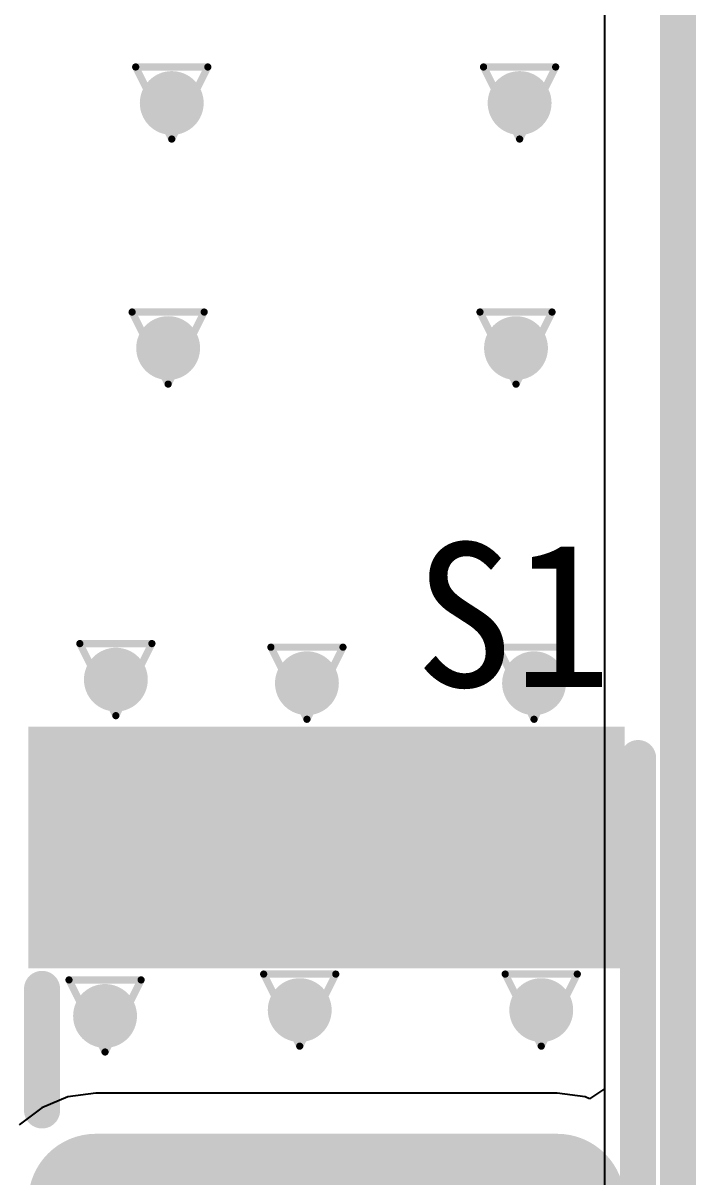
# Model space of a CAD drawing. Extents: x 75 to 173, y 40 to 188.
# Drawn here: x 150.09 to 154.83, y 136.05 to 144.19 of the extents above; entities that cross this region are included whole.
import ezdxf

# ---------------------------------------------------------------- set-up
doc = ezdxf.new("R2010")
doc.units = 0
doc.header["$MEASUREMENT"] = 0
doc.layers.get('0').update_dxf_attribs({"linetype": 'CONTINUOUS'})
for name, color, linetype in [('BottomLayer', 5, 'CONTINUOUS'), ('BOTTOMPASTE', 16, 'CONTINUOUS'), ('BOTTOMSOLDER', 6, 'CONTINUOUS'), ('DRILLDRAWING', 1, 'CONTINUOUS'), ('KEEPOUTLAYER', 6, 'CONTINUOUS'), ('MULTILAYER', 9, 'CONTINUOUS'), ('TopLayer', 1, 'CONTINUOUS'), ('TOPOVERLAY', 2, 'CONTINUOUS'), ('TOPPASTE', 8, 'CONTINUOUS'), ('TOPSOLDER', 216, 'CONTINUOUS'), ('ViaHoleLayer', 16, 'CONTINUOUS')]:
    doc.layers.add(name, color=color, linetype=linetype)

# ---------------------------------------------------------------- blocks, each defined once
blk = doc.blocks.new('SMA_KDL_5_44')
at = {"layer": 'BottomLayer'}
for points in [[(3.996, 3.492), (-0.004, 3.492), (3.996, 1.992), (-0.004, 1.992)], [(3.996, -2.119), (-0.004, -2.119), (3.996, -3.619), (-0.004, -3.619)]]:
    blk.add_solid(points, dxfattribs=at)
at = {"layer": 'BOTTOMPASTE'}
for points in [[(3.996, 3.492), (-0.004, 3.492), (3.996, 1.992), (-0.004, 1.992)], [(3.996, -2.119), (-0.004, -2.119), (3.996, -3.619), (-0.004, -3.619)]]:
    blk.add_solid(points, dxfattribs=at)
at = {"layer": 'BOTTOMSOLDER'}
for points in [[(4.0976, 3.5936), (-0.1056, 3.5936), (4.0976, 1.8904), (-0.1056, 1.8904)], [(4.0976, -2.0174), (-0.1056, -2.0174), (4.0976, -3.7206), (-0.1056, -3.7206)]]:
    blk.add_solid(points, dxfattribs=at)
at = {"layer": 'TopLayer', "const_width": 0.375}
for points in [[(0.1835, 3.117, 1), (0.5585, 3.117, 1)], [(3.4335, 3.117, 1), (3.8085, 3.117, 1)], [(0.1835, 2.367, 1), (0.5585, 2.367, 1)], [(3.4335, 2.367, 1), (3.8085, 2.367, 1)], [(0.1835, 0.375, 1), (0.5585, 0.375, 1)], [(3.4335, 0.375, 1), (3.8085, 0.375, 1)], [(0.1835, -0.375, 1), (0.5585, -0.375, 1)], [(3.4335, -0.375, 1), (3.8085, -0.375, 1)], [(0.1835, -2.494, 1), (0.5585, -2.494, 1)], [(3.4335, -2.494, 1), (3.8085, -2.494, 1)], [(0.1835, -3.244, 1), (0.5585, -3.244, 1)], [(3.4335, -3.244, 1), (3.8085, -3.244, 1)]]:
    blk.add_lwpolyline(points, format="xyb", close=True, dxfattribs=at)
at = {"layer": 'TopLayer'}
for points in [[(3.621, 3.492), (0.371, 3.492), (3.621, 1.992), (0.371, 1.992)], [(3.996, 3.117), (-0.004, 3.117), (3.996, 2.367), (-0.004, 2.367)], [(3.621, 0.75), (0.371, 0.75), (3.621, -0.75), (0.371, -0.75)], [(3.996, 0.375), (-0.004, 0.375), (3.996, -0.375), (-0.004, -0.375)], [(3.621, -2.119), (0.371, -2.119), (3.621, -3.619), (0.371, -3.619)], [(3.996, -2.494), (-0.004, -2.494), (3.996, -3.244), (-0.004, -3.244)]]:
    blk.add_solid(points, dxfattribs=at)
at = {"layer": 'TOPOVERLAY', "const_width": 0.254}
for points in [[(-0.2, 3.5), (-0.2, -3.5)], [(4, 1.746), (4, 1.016)], [(4, -1.016), (4, -1.873)]]:
    blk.add_lwpolyline(points, dxfattribs=at)
at = {"layer": 'TOPOVERLAY', "const_width": 0.127}
for points in [[(-0.2635, 3.5, 1), (-0.1365, 3.5, 1)], [(3.9365, 1.746, 1), (4.0635, 1.746, 1)], [(3.9365, 1.016, 1), (4.0635, 1.016, 1)], [(3.9365, -1.016, 1), (4.0635, -1.016, 1)], [(3.9365, -1.873, 1), (4.0635, -1.873, 1)], [(-0.2635, -3.5, 1), (-0.1365, -3.5, 1)]]:
    blk.add_lwpolyline(points, format="xyb", close=True, dxfattribs=at)
at = {"layer": 'TOPPASTE', "const_width": 0.375}
for points in [[(0.1835, 3.117, 1), (0.5585, 3.117, 1)], [(3.4335, 3.117, 1), (3.8085, 3.117, 1)], [(0.1835, 2.367, 1), (0.5585, 2.367, 1)], [(3.4335, 2.367, 1), (3.8085, 2.367, 1)], [(0.1835, 0.375, 1), (0.5585, 0.375, 1)], [(3.4335, 0.375, 1), (3.8085, 0.375, 1)], [(0.1835, -0.375, 1), (0.5585, -0.375, 1)], [(3.4335, -0.375, 1), (3.8085, -0.375, 1)], [(0.1835, -2.494, 1), (0.5585, -2.494, 1)], [(3.4335, -2.494, 1), (3.8085, -2.494, 1)], [(0.1835, -3.244, 1), (0.5585, -3.244, 1)], [(3.4335, -3.244, 1), (3.8085, -3.244, 1)]]:
    blk.add_lwpolyline(points, format="xyb", close=True, dxfattribs=at)
at = {"layer": 'TOPPASTE'}
for points in [[(3.621, 3.492), (0.371, 3.492), (3.621, 1.992), (0.371, 1.992)], [(3.996, 3.117), (-0.004, 3.117), (3.996, 2.367), (-0.004, 2.367)], [(3.621, 0.75), (0.371, 0.75), (3.621, -0.75), (0.371, -0.75)], [(3.996, 0.375), (-0.004, 0.375), (3.996, -0.375), (-0.004, -0.375)], [(3.621, -2.119), (0.371, -2.119), (3.621, -3.619), (0.371, -3.619)], [(3.996, -2.494), (-0.004, -2.494), (3.996, -3.244), (-0.004, -3.244)]]:
    blk.add_solid(points, dxfattribs=at)
at = {"layer": 'TOPSOLDER', "const_width": 0.4766}
for points in [[(0.1327, 3.117, 1), (0.6093, 3.117, 1)], [(3.3827, 3.117, 1), (3.8593, 3.117, 1)], [(0.1327, 2.367, 1), (0.6093, 2.367, 1)], [(3.3827, 2.367, 1), (3.8593, 2.367, 1)], [(0.1327, 0.375, 1), (0.6093, 0.375, 1)], [(3.3827, 0.375, 1), (3.8593, 0.375, 1)], [(0.1327, -0.375, 1), (0.6093, -0.375, 1)], [(3.3827, -0.375, 1), (3.8593, -0.375, 1)], [(0.1327, -2.494, 1), (0.6093, -2.494, 1)], [(3.3827, -2.494, 1), (3.8593, -2.494, 1)], [(0.1327, -3.244, 1), (0.6093, -3.244, 1)], [(3.3827, -3.244, 1), (3.8593, -3.244, 1)]]:
    blk.add_lwpolyline(points, format="xyb", close=True, dxfattribs=at)
at = {"layer": 'TOPSOLDER'}
for points in [[(3.621, 3.5936), (0.371, 3.5936), (3.621, 1.8904), (0.371, 1.8904)], [(4.0976, 3.117), (-0.1056, 3.117), (4.0976, 2.367), (-0.1056, 2.367)], [(3.621, 0.8516), (0.371, 0.8516), (3.621, -0.8516), (0.371, -0.8516)], [(4.0976, 0.375), (-0.1056, 0.375), (4.0976, -0.375), (-0.1056, -0.375)], [(3.621, -2.0174), (0.371, -2.0174), (3.621, -3.7206), (0.371, -3.7206)], [(4.0976, -2.494), (-0.1056, -2.494), (4.0976, -3.244), (-0.1056, -3.244)]]:
    blk.add_solid(points, dxfattribs=at)

msp = doc.modelspace()

# ---------------------------------------------------------------- linework, layer by layer
at = {"layer": 'BottomLayer'}
msp.add_line((154.1849, 166.44039), (154.18492, 128.62894), dxfattribs=at)
at = {"layer": 'BottomLayer', "const_width": 0.225}
for points in [[(151.02406, 143.62302, 1), (151.24905, 143.62302, 1)], [(153.47516, 143.62302, 1), (153.70015, 143.62302, 1)], [(150.99866, 141.89582, 1), (151.22365, 141.89582, 1)], [(153.44976, 141.89582, 1), (153.67475, 141.89582, 1)], [(150.63036, 139.55902, 1), (150.85535, 139.55902, 1)], [(151.97656, 139.53362, 1), (152.20155, 139.53362, 1)], [(153.57676, 139.53362, 1), (153.80175, 139.53362, 1)], [(151.92576, 137.22967, 1), (152.15075, 137.22967, 1)], [(153.62756, 137.22967, 1), (153.85255, 137.22967, 1)], [(150.55416, 137.18848, 1), (150.77915, 137.18848, 1)]]:
    msp.add_lwpolyline(points, format="xyb", close=True, dxfattribs=at)
at = {"layer": 'DRILLDRAWING', "const_width": 0.0508}
for points in [[(150.88256, 143.87702), (151.39056, 143.87702)], [(150.88256, 143.87702), (151.13656, 143.36902)], [(151.13656, 143.36902), (151.39056, 143.87702)], [(153.33366, 143.87702), (153.84166, 143.87702)], [(153.33366, 143.87702), (153.58766, 143.36902)], [(153.58766, 143.36902), (153.84166, 143.87702)], [(150.85716, 142.14982), (151.36516, 142.14982)], [(150.85716, 142.14982), (151.11116, 141.64182)], [(151.11116, 141.64182), (151.36516, 142.14982)], [(153.30826, 142.14982), (153.81626, 142.14982)], [(153.30826, 142.14982), (153.56226, 141.64182)], [(153.56226, 141.64182), (153.81626, 142.14982)], [(150.48886, 139.81302), (150.99686, 139.81302)], [(150.48886, 139.81302), (150.74286, 139.30502)], [(150.74286, 139.30502), (150.99686, 139.81302)], [(151.83506, 139.78762), (152.34306, 139.78762)], [(151.83506, 139.78762), (152.08906, 139.27962)], [(152.08906, 139.27962), (152.34306, 139.78762)], [(153.43526, 139.78762), (153.94326, 139.78762)], [(153.43526, 139.78762), (153.68926, 139.27962)], [(153.68926, 139.27962), (153.94326, 139.78762)], [(150.41266, 137.44248), (150.92066, 137.44248)], [(150.41266, 137.44248), (150.66666, 136.93448)], [(150.66666, 136.93448), (150.92066, 137.44248)], [(151.78426, 137.48367), (152.29226, 137.48367)], [(151.78426, 137.48367), (152.03826, 136.97567)], [(152.03826, 136.97567), (152.29226, 137.48367)], [(153.48606, 137.48367), (153.99406, 137.48367)], [(153.48606, 137.48367), (153.74006, 136.97567)], [(153.74006, 136.97567), (153.99406, 137.48367)]]:
    msp.add_lwpolyline(points, dxfattribs=at)
at = {"layer": 'DRILLDRAWING', "const_width": 0.0254}
for points in [[(150.86986, 143.87702, 1), (150.89526, 143.87702, 1)], [(150.86986, 143.87702, 1), (150.89526, 143.87702, 1)], [(151.37786, 143.87702, 1), (151.40326, 143.87702, 1)], [(151.37786, 143.87702, 1), (151.40326, 143.87702, 1)], [(153.32096, 143.87702, 1), (153.34636, 143.87702, 1)], [(153.32096, 143.87702, 1), (153.34636, 143.87702, 1)], [(153.82896, 143.87702, 1), (153.85436, 143.87702, 1)], [(153.82896, 143.87702, 1), (153.85436, 143.87702, 1)], [(151.12386, 143.36902, 1), (151.14926, 143.36902, 1)], [(151.12386, 143.36902, 1), (151.14926, 143.36902, 1)], [(153.57496, 143.36902, 1), (153.60036, 143.36902, 1)], [(153.57496, 143.36902, 1), (153.60036, 143.36902, 1)], [(150.84446, 142.14982, 1), (150.86986, 142.14982, 1)], [(150.84446, 142.14982, 1), (150.86986, 142.14982, 1)], [(151.35246, 142.14982, 1), (151.37786, 142.14982, 1)], [(151.35246, 142.14982, 1), (151.37786, 142.14982, 1)], [(153.29556, 142.14982, 1), (153.32096, 142.14982, 1)], [(153.29556, 142.14982, 1), (153.32096, 142.14982, 1)], [(153.80356, 142.14982, 1), (153.82896, 142.14982, 1)], [(153.80356, 142.14982, 1), (153.82896, 142.14982, 1)], [(151.09846, 141.64182, 1), (151.12386, 141.64182, 1)], [(151.09846, 141.64182, 1), (151.12386, 141.64182, 1)], [(153.54956, 141.64182, 1), (153.57496, 141.64182, 1)], [(153.54956, 141.64182, 1), (153.57496, 141.64182, 1)], [(150.47616, 139.81302, 1), (150.50156, 139.81302, 1)], [(150.47616, 139.81302, 1), (150.50156, 139.81302, 1)], [(150.98416, 139.81302, 1), (151.00956, 139.81302, 1)], [(150.98416, 139.81302, 1), (151.00956, 139.81302, 1)], [(151.82236, 139.78762, 1), (151.84776, 139.78762, 1)], [(151.82236, 139.78762, 1), (151.84776, 139.78762, 1)], [(152.33036, 139.78762, 1), (152.35576, 139.78762, 1)], [(152.33036, 139.78762, 1), (152.35576, 139.78762, 1)], [(153.42256, 139.78762, 1), (153.44796, 139.78762, 1)], [(153.42256, 139.78762, 1), (153.44796, 139.78762, 1)], [(153.93056, 139.78762, 1), (153.95596, 139.78762, 1)], [(153.93056, 139.78762, 1), (153.95596, 139.78762, 1)], [(150.73016, 139.30502, 1), (150.75556, 139.30502, 1)], [(150.73016, 139.30502, 1), (150.75556, 139.30502, 1)], [(152.07636, 139.27962, 1), (152.10176, 139.27962, 1)], [(152.07636, 139.27962, 1), (152.10176, 139.27962, 1)], [(153.67656, 139.27962, 1), (153.70196, 139.27962, 1)], [(153.67656, 139.27962, 1), (153.70196, 139.27962, 1)], [(150.39996, 137.44248, 1), (150.42536, 137.44248, 1)], [(150.39996, 137.44248, 1), (150.42536, 137.44248, 1)], [(150.90796, 137.44248, 1), (150.93336, 137.44248, 1)], [(150.90796, 137.44248, 1), (150.93336, 137.44248, 1)], [(151.77156, 137.48367, 1), (151.79696, 137.48367, 1)], [(151.77156, 137.48367, 1), (151.79696, 137.48367, 1)], [(152.27956, 137.48367, 1), (152.30496, 137.48367, 1)], [(152.27956, 137.48367, 1), (152.30496, 137.48367, 1)], [(153.47336, 137.48367, 1), (153.49876, 137.48367, 1)], [(153.47336, 137.48367, 1), (153.49876, 137.48367, 1)], [(153.98136, 137.48367, 1), (154.00676, 137.48367, 1)], [(153.98136, 137.48367, 1), (154.00676, 137.48367, 1)], [(150.65396, 136.93448, 1), (150.67936, 136.93448, 1)], [(150.65396, 136.93448, 1), (150.67936, 136.93448, 1)], [(152.02556, 136.97567, 1), (152.05096, 136.97567, 1)], [(152.02556, 136.97567, 1), (152.05096, 136.97567, 1)], [(153.72736, 136.97567, 1), (153.75276, 136.97567, 1)], [(153.72736, 136.97567, 1), (153.75276, 136.97567, 1)]]:
    msp.add_lwpolyline(points, format="xyb", close=True, dxfattribs=at)
at = {"layer": 'KEEPOUTLAYER', "const_width": 0.254}
msp.add_lwpolyline([(154.70285, 173.03723), (154.70287, 122.03723)], dxfattribs=at)
at = {"layer": 'MULTILAYER', "const_width": 0.225}
for points in [[(151.02406, 143.62302, 1), (151.24905, 143.62302, 1)], [(153.47516, 143.62302, 1), (153.70015, 143.62302, 1)], [(150.99866, 141.89582, 1), (151.22365, 141.89582, 1)], [(153.44976, 141.89582, 1), (153.67475, 141.89582, 1)], [(150.63036, 139.55902, 1), (150.85535, 139.55902, 1)], [(151.97656, 139.53362, 1), (152.20155, 139.53362, 1)], [(153.57676, 139.53362, 1), (153.80175, 139.53362, 1)], [(151.92576, 137.22967, 1), (152.15075, 137.22967, 1)], [(153.62756, 137.22967, 1), (153.85255, 137.22967, 1)], [(150.55416, 137.18848, 1), (150.77915, 137.18848, 1)]]:
    msp.add_lwpolyline(points, format="xyb", close=True, dxfattribs=at)
at = {"layer": 'TopLayer'}
for p, q in [((154.18491, 152.94858), (154.18491, 136.676)), ((150.60166, 136.64398), (150.4043, 136.618)), ((153.85165, 136.64398), (150.60166, 136.64398)), ((154.04901, 136.618), (153.85165, 136.64398)), ((154.18491, 136.676), (154.07932, 136.60544)), ((150.4043, 136.618), (150.2204, 136.54182)), ((154.07932, 136.60544), (154.04901, 136.618)), ((150.2204, 136.54182), (150.06247, 136.42064))]:
    msp.add_line(p, q, dxfattribs=at)
at = {"layer": 'TopLayer', "const_width": 0.225}
for points in [[(151.02406, 143.62302, 1), (151.24905, 143.62302, 1)], [(153.47516, 143.62302, 1), (153.70015, 143.62302, 1)], [(150.99866, 141.89582, 1), (151.22365, 141.89582, 1)], [(153.44976, 141.89582, 1), (153.67475, 141.89582, 1)], [(150.63036, 139.55902, 1), (150.85535, 139.55902, 1)], [(151.97656, 139.53362, 1), (152.20155, 139.53362, 1)], [(153.57676, 139.53362, 1), (153.80175, 139.53362, 1)], [(151.92576, 137.22967, 1), (152.15075, 137.22967, 1)], [(153.62756, 137.22967, 1), (153.85255, 137.22967, 1)], [(150.55416, 137.18848, 1), (150.77915, 137.18848, 1)]]:
    msp.add_lwpolyline(points, format="xyb", close=True, dxfattribs=at)
at = {"layer": 'ViaHoleLayer', "const_width": 0.1}
for points in [[(151.08656, 143.62302, 1), (151.18656, 143.62302, 1)], [(153.53766, 143.62302, 1), (153.63766, 143.62302, 1)], [(151.06116, 141.89582, 1), (151.16116, 141.89582, 1)], [(153.51226, 141.89582, 1), (153.61226, 141.89582, 1)], [(150.69286, 139.55902, 1), (150.79286, 139.55902, 1)], [(152.03906, 139.53362, 1), (152.13906, 139.53362, 1)], [(153.63926, 139.53362, 1), (153.73926, 139.53362, 1)], [(150.61666, 137.18848, 1), (150.71666, 137.18848, 1)], [(151.98826, 137.22967, 1), (152.08826, 137.22967, 1)], [(153.69006, 137.22967, 1), (153.79006, 137.22967, 1)]]:
    msp.add_lwpolyline(points, format="xyb", close=True, dxfattribs=at)

# ---------------------------------------------------------------- block references
at = {"rotation": 180}
msp.add_blockref('SMA_KDL_5_44', (154.22266, 135.50646), dxfattribs=at)

# ---------------------------------------------------------------- texts
at = {"layer": 'TOPOVERLAY'}
msp.add_text('S1', height=1.016, dxfattribs=at).set_placement((152.85106, 139.50822))

doc.saveas('drawing.dxf')
